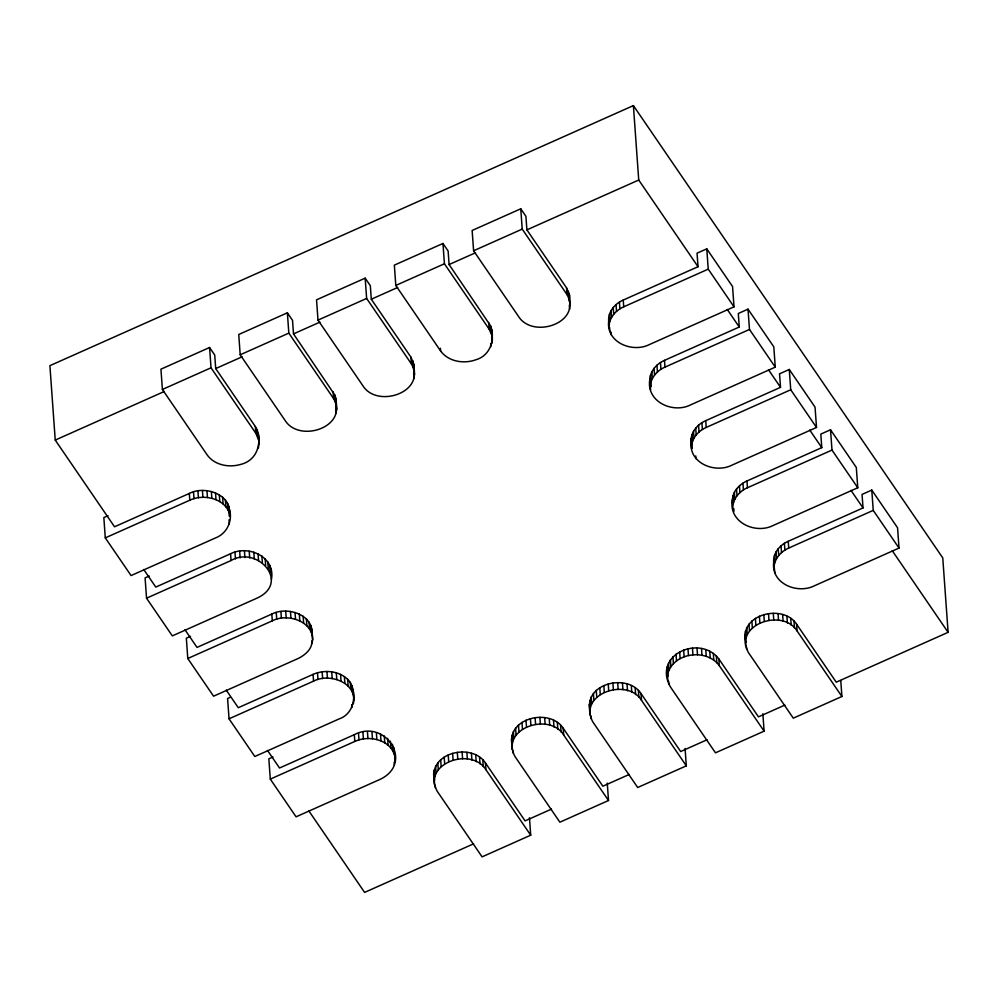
<?xml version="1.0" encoding="UTF-8"?>
<svg xmlns="http://www.w3.org/2000/svg" width="998" height="998" viewBox="0 0 998 998"><rect width="100%" height="100%" fill="white"/><g stroke="black" fill="none" stroke-linecap="round" stroke-linejoin="round"><path stroke-width="1.5" d="M746.117 642.438C737.809 614.918 782.781 602.879 796.616 624.212L836.262 682.183L948.1 632.333L942.761 557.907L633.393 105.601L49.9 365.667L55.239 440.093L114.533 526.782L189.321 493.449C205.164 484.953 233.495 494.958 229.091 515.904M229.652 509.941C232.659 521.38 226.683 533.656 215.58 537.91L131.075 575.572L105.289 537.885L103.842 517.588L108.009 515.729M273.003 756.958L268.836 758.817L270.296 779.114L296.069 816.813L380.587 779.139C414.182 762.522 385.378 718.286 354.315 734.678L279.527 768.011L267.501 750.421M608.68 321.256C607.857 311.8 614.968 303.617 623.239 300.049L698.026 266.716L697.053 253.18L706.784 248.851L732.557 286.538L734.017 306.848L649.498 344.51C632.72 353.13 606.06 342.688 608.68 321.256L609.391 324.774M609.167 328.018L608.718 317.663M691.177 441.865C690.354 432.421 697.465 424.237 705.736 420.669L780.523 387.336L779.55 373.801L789.281 369.472L815.054 407.159L816.514 427.456L731.996 465.13C715.217 473.751 688.558 463.297 691.177 441.865L692.088 448.102M691.664 448.638L691.215 438.272M773.687 562.485C772.851 553.042 779.974 544.858 788.233 541.29L863.02 507.945L862.047 494.422L871.778 490.08L897.564 527.78L899.011 548.077L814.505 585.739C797.714 594.359 771.055 583.917 773.687 562.485L774.872 572.777M774.161 569.247L773.724 558.892M492.026 343.15L491.615 329.228L490.542 325.772L449.088 264.545L448.127 251.009L442.962 243.475L394.347 265.144L395.794 285.44L440.605 350.959C448.414 361.7 463.796 364.12 475.759 359.804C489.332 355.974 494.397 341.94 491.615 329.228M762.859 713.77L764.106 731.16L715.479 752.829L670.668 687.323C651.856 655.125 699.598 633.93 718.81 658.88L758.468 716.863L784.865 705.087M667.4 666.689L667.799 680.611M258.295 433.643C260.777 447.69 255.026 461.238 239.994 464.594C228.517 467.775 214.483 465.031 207.21 454.988L162.4 389.469L160.94 369.173L209.568 347.504L214.72 355.039L215.693 368.574L255.351 426.545C259.343 432.82 259.318 440.829 258.432 447.965M146.544 598.189L231.049 560.527C257.272 545.12 291.054 582.72 256.835 598.214L172.317 635.888L146.544 598.189L145.084 577.892L149.251 576.033M335.752 406.523L336.089 398.975L335.016 395.308L293.499 333.893L292.526 320.358L287.374 312.823L238.747 334.492L240.194 354.801L285.004 420.308C299.45 443.636 348.876 426.583 333.631 398.639L288.821 333.12L287.374 312.823M311.813 635.464C314.857 614.93 287.387 605.898 271.818 614.069L197.03 647.403L185.004 629.813M312.1 643.485C316.553 622.44 288.26 612.31 272.304 620.831L187.786 658.505L213.572 696.192L298.09 658.518C304.839 655.274 312.511 648.974 311.912 640.778M353.354 703.802C357.808 682.744 329.502 672.615 313.559 681.135L229.041 718.81L254.827 756.496L339.332 718.834C354.265 713.62 356.897 694.783 350.273 682.383C341.977 671.043 325.385 668.959 313.073 674.374L238.285 707.707L226.247 690.117M413.746 370.582L413.896 364.295L410.951 357.197L371.293 299.225L370.32 285.69L365.168 278.155L316.541 299.824L318 320.121L362.81 385.64C377.256 408.955 426.67 391.902 411.438 363.958L366.628 298.452L365.168 278.155M434.567 779.925C428.167 752.866 471.805 742.15 485.415 762.909L525.073 820.88L551.47 809.116M530.711 835.189L485.901 769.67C471.455 746.354 422.029 763.408 437.274 791.352L482.084 856.858L530.711 835.189L529.464 817.786M569.334 301.234L569.484 294.946L566.54 287.848L526.894 229.864L525.921 216.341L520.769 208.794L472.141 230.476L473.601 250.772L518.411 316.279C532.857 339.607 582.271 322.554 567.026 294.61L522.216 229.103L520.769 208.794M512.361 745.244C505.974 718.198 549.599 707.47 563.209 728.228L602.867 786.212L629.264 774.448M608.506 800.508L563.695 735.002C549.249 711.674 499.836 728.727 515.068 756.671L559.878 822.19L608.506 800.508L607.258 783.118M590.167 710.576C583.768 683.518 627.405 672.802 641.015 693.56L680.661 751.531L707.058 739.768M686.312 765.84L641.502 700.322C627.056 677.006 577.63 694.059 592.874 721.991L637.685 787.509L686.312 765.84L685.065 748.438M649.873 379.165C650.372 370.607 656.946 363.696 664.481 360.365L739.269 327.02L738.308 313.497L748.026 309.155L773.812 346.855L775.259 367.152L690.753 404.814C672.989 413.983 645.644 401.695 649.873 379.165L651.195 386.6M748.026 309.155L749.486 329.452L664.967 367.127C656.272 370.832 648.9 379.826 650.609 389.707M732.37 499.786C732.869 491.228 739.443 484.317 746.978 480.974L821.778 447.64L820.805 434.105L830.523 429.776L856.309 467.463L857.769 487.76L773.25 525.435C755.486 534.591 728.141 522.303 732.37 499.786L732.619 503.553M830.523 429.776L831.983 450.073L747.465 487.748C738.77 491.44 731.397 500.447 733.106 510.327M841.9 696.492L797.09 630.973C782.644 607.645 733.231 624.698 748.475 652.642L793.285 718.161L841.9 696.492L840.765 680.536M609.204 324.425C610.24 316.366 616.539 310.016 623.725 306.823L708.231 269.148L706.784 248.851M691.701 445.046C692.737 436.974 699.037 430.637 706.222 427.431L790.728 389.769L789.281 369.472M774.211 565.654C775.234 557.595 781.534 551.258 788.719 548.052L873.238 510.377L871.778 490.08M667.887 673.463C673.9 652.193 706.734 648.326 719.296 665.654L764.106 731.16M162.4 389.469L211.027 367.8L209.568 347.504M240.194 354.801L288.821 333.12M318 320.121L366.628 298.452M395.794 285.44L444.422 263.771L442.962 243.475M473.601 250.772L522.216 229.103M55.239 440.093L164.246 391.503M215.693 368.574L242.09 356.81M293.499 333.893L319.896 322.129M371.293 299.225L397.691 287.461M449.088 264.545L475.485 252.781M526.894 229.864L638.732 180.027L633.393 105.601M105.289 537.885L189.807 500.21C204.316 493.274 227.482 498.813 230.139 516.702M271.444 579.414C275.673 556.884 248.34 544.596 230.575 553.753L155.775 587.086L143.749 569.496M190.506 636.35L186.339 638.196L187.786 658.505M230.363 697.278L227.581 698.513L229.041 718.81M270.296 779.114L354.801 741.452C369.322 734.503 392.488 740.042 395.133 757.944M473.613 843.821L364.607 892.399L308.794 810.813M708.231 269.148L734.017 306.848M749.486 329.452L775.259 367.152M790.728 389.769L816.514 427.456M831.983 450.073L857.769 487.76M873.238 510.377L899.011 548.077M638.732 180.027L698.026 266.716M727.243 309.43L739.269 327.02M768.497 369.747L780.523 387.336M809.74 430.051L821.778 447.64M850.995 490.355L863.02 507.945M892.287 550.746L948.1 632.333M444.422 263.771L489.232 329.29L492.101 335.989L492.438 339.557M211.027 367.8L255.837 433.307L258.781 440.417M668.036 676.157L666.976 670.282M796.616 624.212L797.09 630.973M788.233 541.29L788.719 548.052M793.996 621.093L794.483 627.867M790.74 618.411L791.214 625.185M784.403 543.324L784.89 550.085M786.911 616.24L787.397 623.001M781.035 545.819L781.521 552.593M778.215 548.713L778.702 555.474M782.632 614.631L783.118 621.392M776.02 551.919L776.506 558.68M774.51 555.337L774.997 562.099M778.053 613.645L778.54 620.407M773.288 613.308L773.774 620.07M768.497 613.633L768.984 620.394M763.819 614.606L764.306 621.367M759.403 616.203L759.89 622.964M746.978 480.974L747.465 487.748M755.386 618.361L755.873 625.135M742.961 483.144L743.448 489.906M751.868 621.043L752.355 627.804M739.443 485.814L739.93 492.588M748.974 624.137L749.461 630.911M746.791 627.567L747.277 634.341M736.549 488.92L737.035 495.682M745.394 631.235L745.868 637.996M746.404 646.504L746.604 649.211M744.795 635.002L745.531 645.544M734.378 492.351L734.852 499.112M732.969 496.006L733.455 502.78M733.792 508.568L733.979 511.275M705.736 420.669L706.222 427.431M701.906 422.703L702.392 429.477M718.81 658.88L719.296 665.654M716.352 655.923L716.838 662.697M698.538 425.21L699.024 431.972M713.308 653.353L713.795 660.115M695.718 428.092L696.205 434.866M695.756 455.924L695.943 458.631M709.74 651.22L710.227 657.981M693.523 431.298L694.009 438.06M692.013 434.716L692.487 441.49M705.773 649.586L706.247 656.36M701.482 648.513L701.968 655.274M697.003 648.014L697.49 654.775M692.462 648.101L692.949 654.875M687.971 648.787L688.458 655.549M664.481 360.365L664.967 367.127M683.655 650.047L684.141 656.809M660.464 362.524L660.938 369.297M679.65 651.831L680.125 658.593M656.946 365.206L657.433 371.967M676.033 654.114L676.519 660.876M654.052 368.299L654.538 375.073M672.926 656.809L673.413 663.583M651.869 371.73L652.355 378.504M650.459 375.398L650.945 382.159M670.407 659.865L670.893 666.639M668.548 663.196L669.034 669.957M668.685 681.36L668.885 684.067M623.239 300.049L623.725 306.823M619.409 302.095L619.895 308.856M616.04 304.59L616.527 311.351M613.221 307.484L613.708 314.245M641.015 693.56L641.502 700.322M638.408 690.454L638.895 697.215M611.026 310.677L611.5 317.451M611.125 332.197L611.312 334.904M609.504 314.108L609.99 320.869M609.591 327.481L609.878 331.536M635.14 687.759L635.626 694.533M631.31 685.589L631.796 692.35M627.043 683.979L627.517 690.741M622.453 682.994L622.939 689.755M617.687 682.657L618.174 689.418M612.897 682.981L613.383 689.743M608.231 683.954L608.718 690.716M603.815 685.551L604.289 692.313M599.786 687.709L600.272 694.483M569.484 294.946L570.22 305.488M568.411 291.279L568.897 298.053M569.334 305.201L569.633 309.255M596.268 690.391L596.754 697.153M566.54 287.848L567.026 294.61M593.386 693.485L593.86 700.259M591.203 696.916L591.677 703.69M589.793 700.584L590.28 707.345M590.816 715.853L591.003 718.56M589.194 704.351L589.93 714.892M563.209 728.228L563.695 735.002M560.602 725.122L561.088 731.896M557.333 722.44L557.82 729.201M553.516 720.257L553.99 727.031M549.237 718.66L549.723 725.421M544.659 717.662L545.145 724.436M539.893 717.325L540.38 724.099M535.103 717.649L535.589 724.423M530.425 718.622L530.911 725.396M526.008 720.219L526.495 726.993M521.979 722.39L522.465 729.151M490.542 325.772L491.016 332.534M518.473 725.059L518.96 731.833M490.679 343.948L490.866 346.643M488.746 322.516L489.232 329.29M515.579 728.166L516.066 734.927M513.396 731.596L513.883 738.358M511.986 735.252L512.473 742.025M513.009 750.533L513.209 753.228M511.4 739.031L512.136 749.573M485.415 762.909L485.901 769.67M482.807 759.802L483.294 766.564M479.539 757.12L480.026 763.882M475.709 754.937L476.196 761.699M471.443 753.328L471.929 760.089M440.417 348.252L440.605 350.959M466.852 752.342L467.338 759.104M462.099 752.005L462.585 758.767M457.309 752.33L457.795 759.091M452.63 753.303L453.117 760.064M448.214 754.9L448.701 761.661M444.185 757.07L444.671 763.832M413.896 364.295L414.619 374.836M412.81 360.627L413.297 367.401M413.646 373.202L414.033 378.616M440.679 759.74L441.153 766.501M410.951 357.197L411.438 363.958M437.785 762.846L438.272 769.608M435.602 766.277L436.089 773.038M434.192 769.932L434.679 776.694M435.215 785.201L435.402 787.909M433.606 773.712L434.33 784.253M394.709 756.122L395.096 761.536M393.948 747.652L394.422 754.413M394.123 762.385L394.31 765.092M392.501 744.283L392.987 751.057M390.38 741.177L390.854 747.939M387.611 738.395L388.097 745.169M384.292 736.037L384.779 742.799M380.512 734.154L380.999 740.915M376.371 732.794L376.857 739.555M371.967 731.996L372.454 738.77M367.439 731.796L367.925 738.557M362.91 732.183L363.397 738.957M336.089 398.975L336.825 409.517M335.016 395.308L335.503 402.069M335.839 407.87L336.226 413.284M358.494 733.156L358.981 739.917M333.145 391.877L333.631 398.639M353.217 689.481L353.941 700.022M352.144 685.826L352.631 692.587M354.315 734.678L354.801 741.452M350.273 682.383L350.76 689.144M351.758 704.75L351.945 707.457M347.666 679.276L348.152 686.038M344.397 676.594L344.884 683.356M340.567 674.411L341.054 681.172M336.301 672.802L336.788 679.576M331.71 671.816L332.197 678.578M326.957 671.479L327.431 678.241M322.167 671.804L322.641 678.565M317.489 672.777L317.975 679.538M311.962 629.177L312.698 639.718M310.889 625.509L311.376 632.283M313.073 674.374L313.559 681.135M309.018 622.078L309.505 628.84M306.411 618.972L306.897 625.734M303.143 616.277L303.629 623.051M299.325 614.107L299.799 620.868M295.046 612.498L295.533 619.259M290.468 611.512L290.942 618.273M285.702 611.175L286.189 617.937M280.912 611.5L281.399 618.261M276.234 612.473L276.72 619.234M269.647 565.205L270.121 571.966M271.818 614.069L272.304 620.831M267.776 561.762L268.262 568.536M258.532 437.423L259.018 444.185M257.222 429.988L257.709 436.75M265.169 558.655L265.655 565.429M255.351 426.545L255.837 433.307M261.9 555.973L262.387 562.735M258.07 553.79L258.557 560.564M253.804 552.193L254.278 558.955M249.213 551.195L249.7 557.969M244.448 550.859L244.934 557.633M239.657 551.183L240.144 557.957M234.992 552.156L235.478 558.93M228.941 506.423L229.428 513.184M229.016 519.796L229.315 523.85M227.507 503.054L227.993 509.816M230.575 553.753L231.049 560.527M225.373 499.936L225.86 506.71M222.616 497.166L223.103 503.928M219.298 494.796L219.785 501.57M215.518 492.912L216.005 499.686M211.364 491.552L211.85 498.326M206.973 490.767L207.459 497.528M202.444 490.567L202.931 497.328M197.916 490.954L198.402 497.715M193.5 491.927L193.986 498.688M189.321 493.449L189.807 500.21M270.72 568.872L270.957 572.64"/></g></svg>
